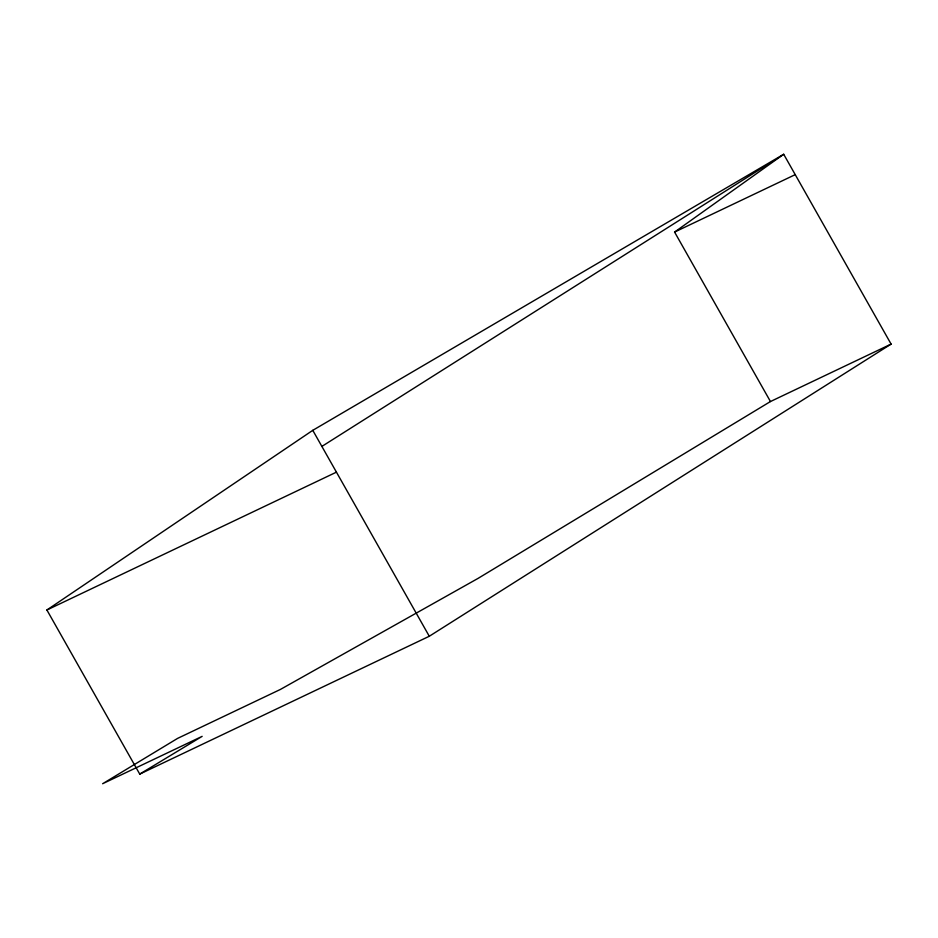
<?xml version="1.0" encoding="UTF-8"?>
<svg xmlns="http://www.w3.org/2000/svg" width="938" height="938" viewBox="0 0 938 938"><rect width="100%" height="100%" fill="white"/><g stroke="black" fill="none" stroke-linecap="round" stroke-linejoin="round"><path stroke-width="1.41" d="M891.1 344.094L770.461 401.534L674.586 232.073L783.699 154.266L891.1 344.094L429.287 636.257L139.739 774.096L46.9 610.005L312.776 430.331L783.699 154.266L321.875 446.418M139.739 774.096L202.151 736.353L102.617 783.734L177.587 738.394L280.356 689.465L478.11 578.359L770.461 401.534M674.586 232.073L795.225 174.644M46.9 610.005L336.437 472.154M312.776 430.331L429.287 636.257"/></g></svg>
